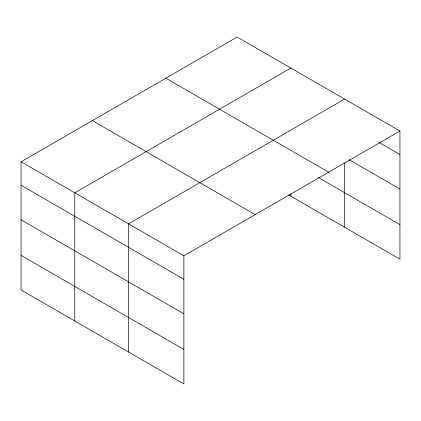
<?xml version="1.0" encoding="UTF-8"?>
<svg xmlns="http://www.w3.org/2000/svg" width="421" height="421" viewBox="0 0 421 421"><rect width="100%" height="100%" fill="white"/><g stroke="black" fill="none" stroke-linecap="round" stroke-linejoin="round"><path stroke-width="0.63" d="M399.95 131.031L237.139 37.037L21.05 161.796L21.05 289.969L183.861 383.963L183.861 255.789L399.95 131.031L399.95 259.204L288.606 194.923M290.869 68.055L74.775 192.813L74.775 320.986M344.594 99.072L128.505 223.83L128.505 352.003M379.053 142.424L399.95 154.491M349.114 159.696L399.95 189.045M165.832 78.206L328.638 172.205M318.581 177.673L399.95 224.651M92.362 120.622L255.168 214.621M21.05 161.796L183.861 255.789M21.05 185.251L183.861 279.249M21.05 219.809L183.861 313.803M21.05 255.41L183.861 349.409M344.594 162.911L344.594 227.245M290.869 193.618L290.869 196.228"/></g></svg>
